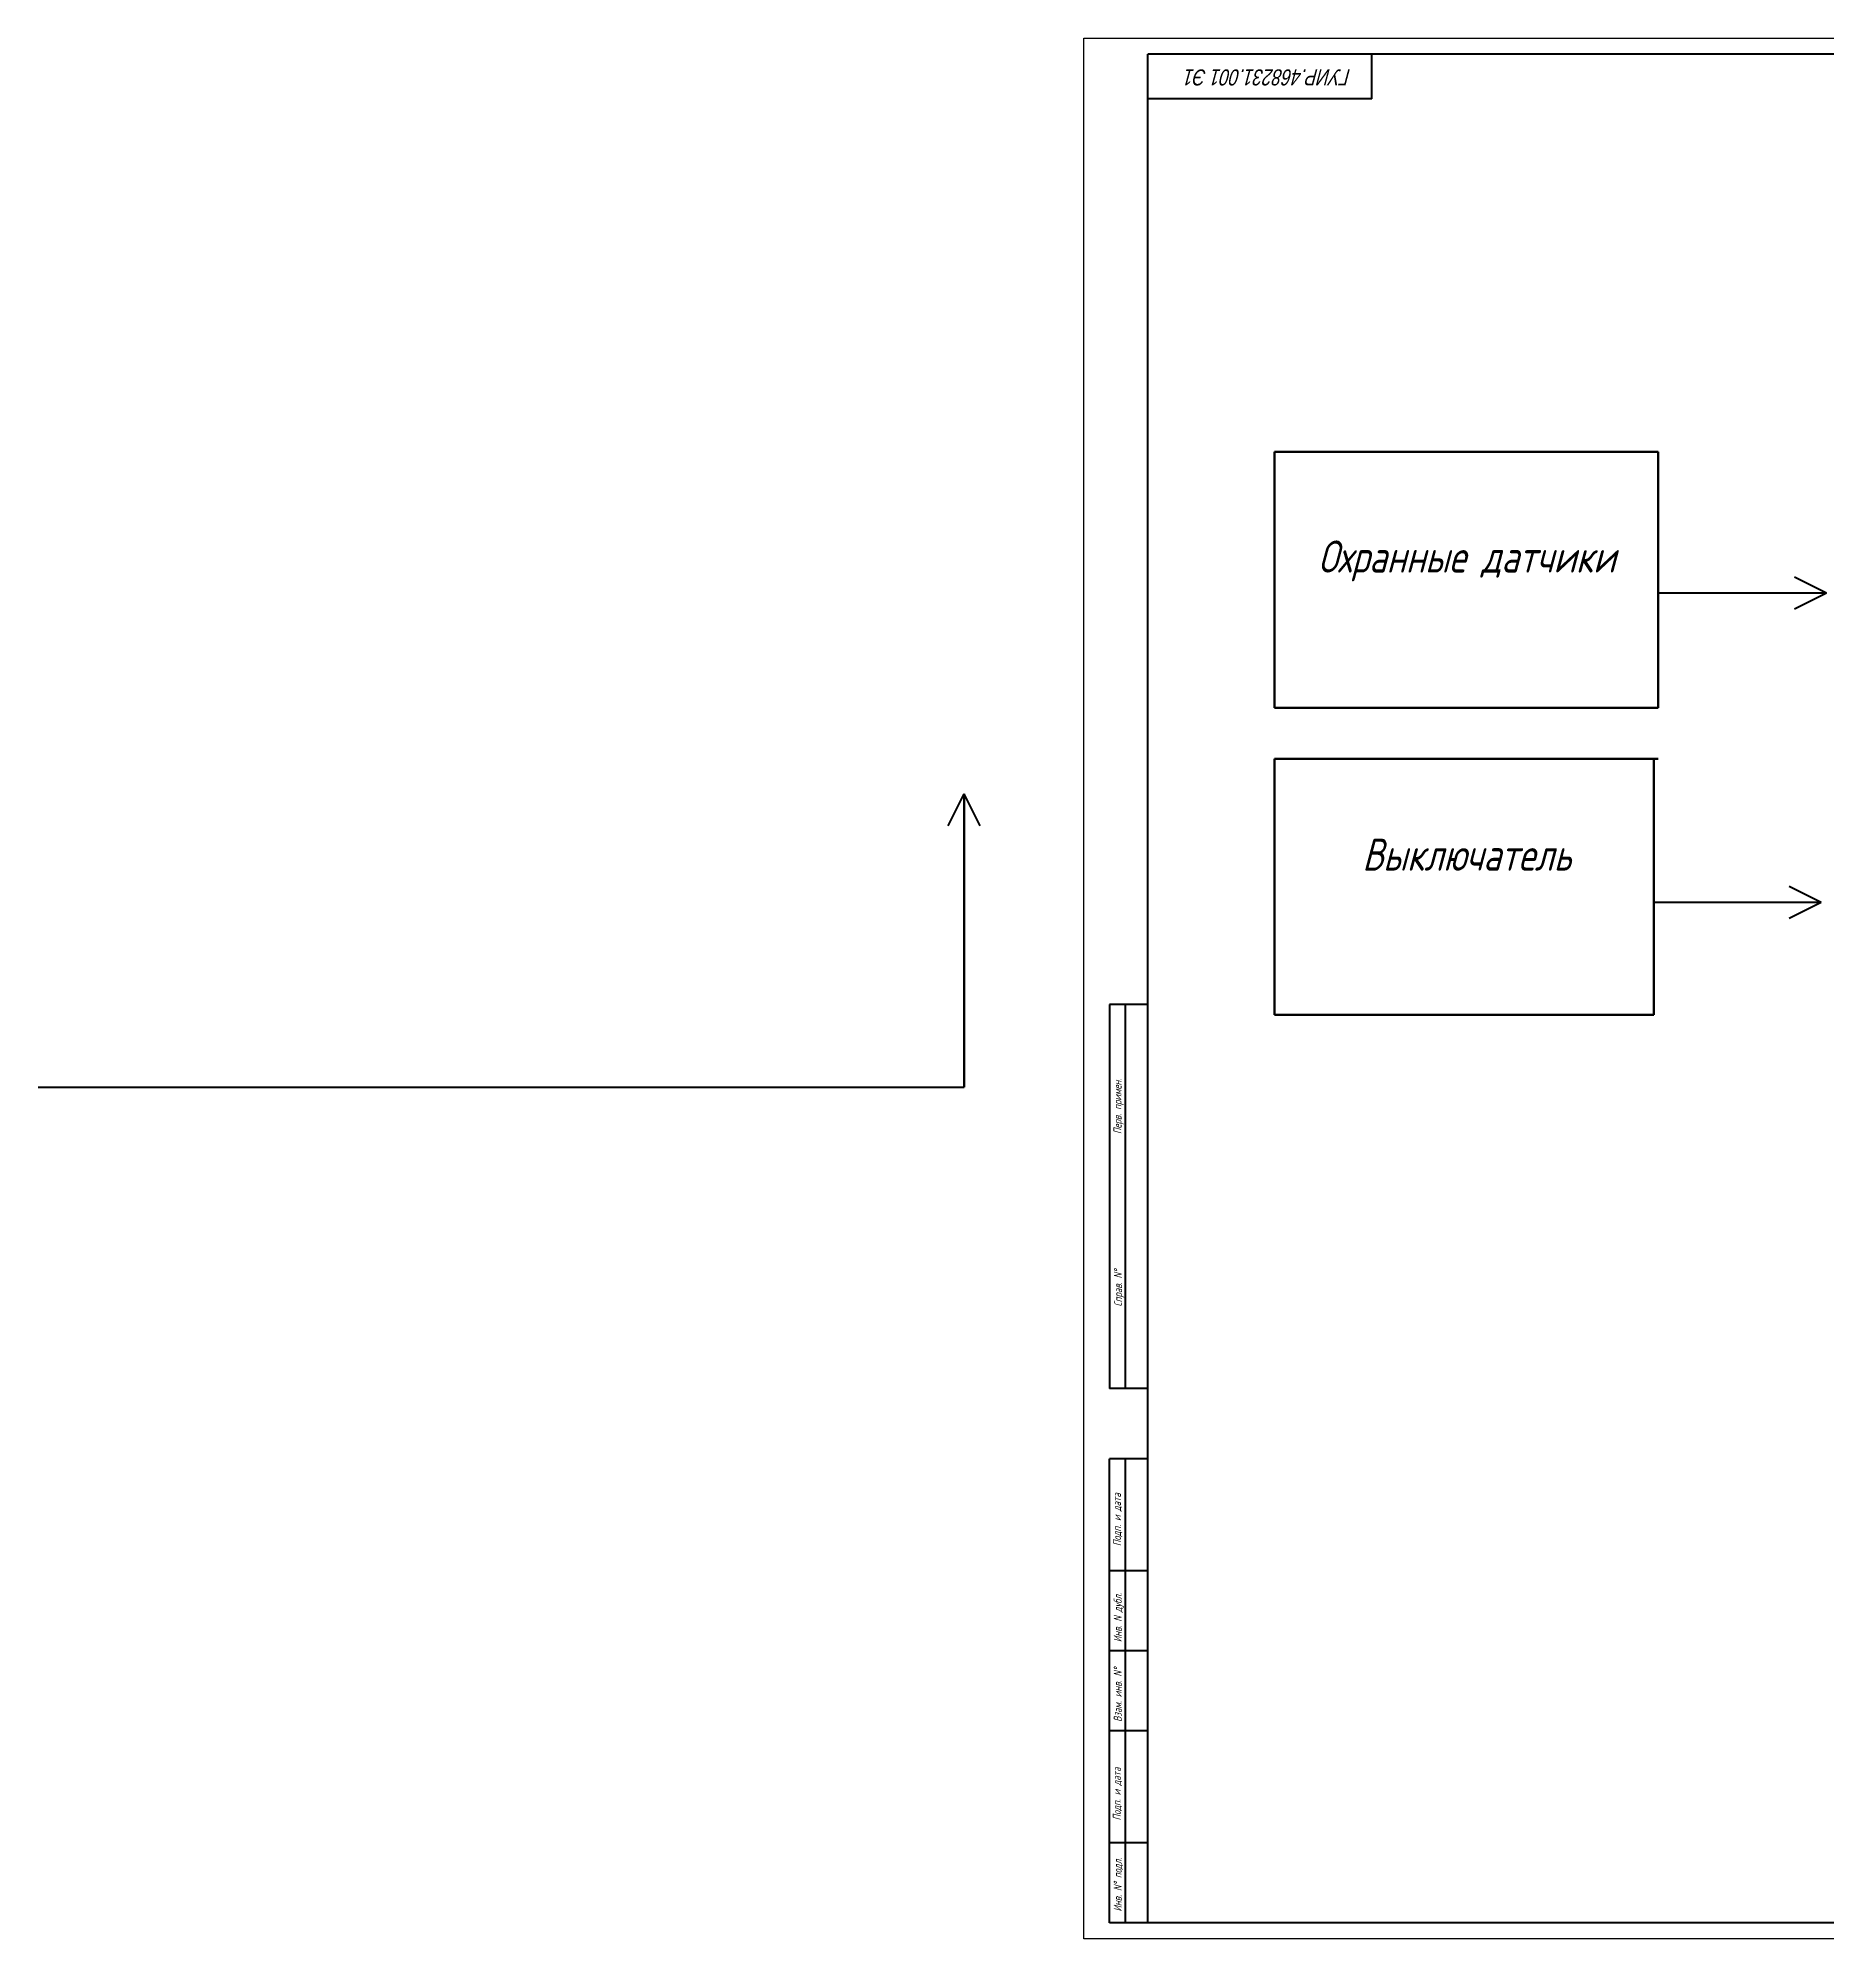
# Model space of a CAD drawing. Header units: millimetres. Extents: x 0 to 8800, y -367 to 2333.
# Drawn here: x 4381 to 4940, y 18 to 612 of the extents above; entities that cross this region are included whole.
import ezdxf

# ---------------------------------------------------------------- set-up
doc = ezdxf.new("R2010")
doc.units = ezdxf.units.MM
doc.header["$LTSCALE"] = 0.5
doc.layers.get('0').update_dxf_attribs({"lineweight": 60})
doc.layers.add('KONTUR', color=7, linetype='Continuous')
doc.layers.add('Основная', color=7, linetype='Continuous', lineweight=40)
doc.layers.add('текст', color=7, linetype='Continuous', lineweight=30)
doc.styles.get("Standard").update_dxf_attribs({"font": 'isocpeui.ttf', "width": 0.9})
doc.styles.add('стиль рамки', font='romans.shx', dxfattribs={"width": 0.75, "oblique": 15, "height": 3.5})
doc.styles.add('стиль1', font='romans.shx', dxfattribs={"width": 0.75, "oblique": 15, "height": 3.5})

msp = doc.modelspace()

# ---------------------------------------------------------------- linework, layer by layer
at = {"color": 0}
msp.add_line((4670.45, 284), (4670.45, 375.63), dxfattribs=at)
at = {"layer": 'KONTUR'}
for p, q in [((4707.86, 17.85), (4707.86, 611.85)), ((4707.86, 611.85), (5548.86, 611.85)), ((5548.86, 17.85), (4707.86, 17.85))]:
    msp.add_line(p, q, dxfattribs=at)
at = {"layer": 'Основная'}
for p, q in [((4727.86, 62.85), (4727.86, 606.85)), ((5543.86, 606.85), (4727.86, 606.85)), ((4797.86, 592.85), (4797.86, 606.85)), ((4797.86, 592.85), (4727.86, 592.85)), ((4930, 443.53), (4940, 438.53)), ((4887.67, 438.53), (4940, 438.53)), ((4930, 433.53), (4940, 438.53)), ((4665.46, 365.68), (4670.46, 375.68)), ((4675.46, 365.68), (4670.46, 375.68)), ((4928.32, 346.85), (4938.32, 341.85)), ((4885.99, 341.85), (4938.32, 341.85)), ((4928.32, 336.85), (4938.32, 341.85)), ((4715.86, 309.85), (4715.86, 189.85)), ((4727.86, 309.85), (4715.86, 309.85)), ((4720.86, 189.85), (4720.86, 309.85)), ((4380.98, 284), (4670.45, 284)), ((4727.86, 189.85), (4715.86, 189.85)), ((4715.86, 22.85), (4715.86, 167.85)), ((4727.86, 167.85), (4715.86, 167.85)), ((4720.86, 22.85), (4720.86, 167.85)), ((4727.86, 132.85), (4715.86, 132.85)), ((4727.86, 107.85), (4715.86, 107.85)), ((4727.86, 82.85), (4715.86, 82.85)), ((4727.86, 22.85), (4727.86, 62.85)), ((4727.86, 47.85), (4715.86, 47.85)), ((5543.86, 22.85), (4715.86, 22.85))]:
    msp.add_line(p, q, dxfattribs=at)
at = {"layer": 'Основная', "lineweight": 140}
for p, q in [((4767.38, 482.58), (4767.38, 402.58)), ((4887.38, 482.58), (4767.38, 482.58)), ((4887.38, 402.58), (4887.38, 482.58)), ((4767.38, 402.58), (4887.38, 402.58)), ((4767.38, 386.66), (4767.38, 306.66)), ((4887.38, 386.66), (4767.38, 386.66)), ((4885.99, 306.66), (4885.99, 386.66)), ((4767.38, 306.66), (4885.99, 306.66))]:
    msp.add_line(p, q, dxfattribs=at)

# ---------------------------------------------------------------- texts
at = {"color": 0, "insert": (4791.39, 597.04), "char_height": 5, "attachment_point": 1, "rotation": 180}
msp.add_mtext_dynamic_manual_height_columns('{\\Fstandarteskd|c204;\\Q15;\\W0.8;\\C256;ГУИР.468231.001 Э1}', width=88.7975, gutter_width=50, heights=[0], dxfattribs=at)
at = {"layer": 'Основная', "char_height": 10, "attachment_point": 1, "style": 'стиль рамки'}
for s, insert in [('\\pxqc;Охранные датчики', (4767.52, 454.82)), ('\\pxqc;Выключатель', (4767.52, 361.68))]:
    msp.add_mtext_dynamic_manual_height_columns(s, width=120, gutter_width=12.5, heights=[0], dxfattribs=dict(at, insert=insert))
at = {"layer": 'текст', "style": 'стиль1', "oblique": 15, "width": 0.75}
for s, p in [('Перв. примен.', (4719.62, 269.37)), ('Справ. N%%d', (4719.77, 215.48)), ('Подп. и дата', (4719.44, 140.62)), ('Инв. N дубл.', (4719.68, 110.6)), ('Взам. инв. N%%d', (4719.68, 85.67)), ('Подп. и дата', (4719.39, 54.89)), ('Инв. N%%d подл.', (4719.68, 26.42))]:
    msp.add_text(s, height=2.5, rotation=90, dxfattribs=at).set_placement(p)

doc.saveas('drawing.dxf')
